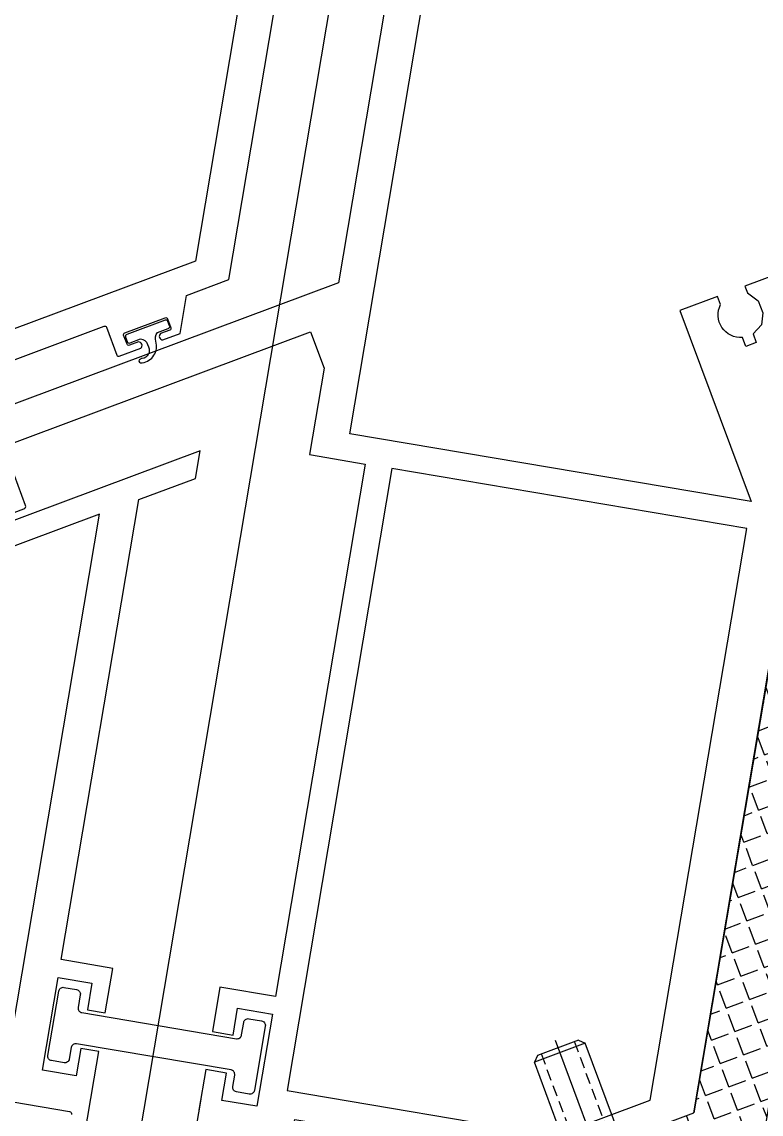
# Model space of a CAD drawing. Extents: x 12199666 to 24617114, y 1197707 to 2548648.
# Drawn here: x 12313581.7 to 12313663.4, y 1247302.8 to 1247423.5 of the extents above; entities that cross this region are included whole.
import ezdxf

# ---------------------------------------------------------------- set-up
doc = ezdxf.new("R2010")
doc.units = 0
doc.header["$LTSCALE"] = 10
doc.header["$MEASUREMENT"] = 0
for name, pattern in [('TX-PLAN-T1-F11$0$ACAD_ISO04W100', [30, 24, -3, 0, -3]), ('TX-PLAN-T1-F11$0$CENTER', [2, 1.25, -0.25, 0.25, -0.25]), ('TX-PLAN-T1-F11$0$CENTER2', [1.125, 0.75, -0.125, 0.125, -0.125]), ('TX-PLAN-T1-F11$0$HIDDEN', [0.375, 0.25, -0.125])]:
    doc.linetypes.add(name, pattern=pattern)
doc.layers.add('TX-PLAN-T1-F11$0$_EDO-ALUMINIUM-SECTION', color=90, linetype='Continuous', lineweight=30)
for name, color, linetype in [('TX-PLAN-T1-F11$0$F-Alum', 4, 'Continuous'), ('TX-PLAN-T1-F11$0$F-center', 6, 'TX-PLAN-T1-F11$0$ACAD_ISO04W100'), ('TX-PLAN-T1-F11$0$F-Gaskets', 8, 'Continuous'), ('TX-PLAN-T1-F11$0$F_MISC', 8, 'Continuous'), ('TX-PLAN-T1-F11$0$Hatch', 8, 'Continuous'), ('TX-PLAN-T1-F11$0$中心线', 1, 'TX-PLAN-T1-F11$0$CENTER2'), ('TX-PLAN-T1-F11$0$虚线', 8, 'TX-PLAN-T1-F11$0$HIDDEN'), ('TX-PLAN-T1-F11$0$螺栓钉类', 241, 'Continuous')]:
    doc.layers.add(name, color=color, linetype=linetype)

# ---------------------------------------------------------------- blocks, each defined once
blk = doc.blocks.new('TX-PLAN-T1-F11$0$TY001')
at = {"layer": 'TX-PLAN-T1-F11$0$F-Alum'}
for points in [[(1494, 44.88), (1494, 44.88), (1494, 44.88), (1494, 44.88), (1494, 44.88), (1494, 44.88), (1494, 47.94), (1492, 47.94), (1492, 44.88), (1488.21, 44.88), (1488.21, 55.26), (1492, 55.26), (1492, 52.26), (1494, 52.26), (1494, 57.26), (1488.21, 57.26), (1488.21, 57.26), (1488.21, 108.81), (1488.21, 108.81), (1494, 112.15), (1494, 115.24), (1465.93, 99.03)], [(1494, 38.28), (1494, 44.88)], [(1446.67, 243.11), (1490, 268.14), (1490, 135.82), (1445, 109.82)]]:
    blk.add_lwpolyline(points, dxfattribs=at)
for points in [[(1464.67, 117.49), (1481.25, 127.07, -0.414214), (1481.52, 127), (1483.17, 124.15, 0.414214), (1483.44, 124.08), (1485.65, 125.35, 0.371001), (1485.68, 125.79, 0.371001), (1485.28, 125.99), (1484.35, 125.45, -0.414214), (1484.08, 125.53), (1483.54, 126.46, -0.414214), (1483.61, 126.73), (1487.74, 129.11, -0.414214), (1488.01, 129.04), (1488.55, 128.11, -0.414214), (1488.48, 127.84), (1487.54, 127.3, 0.324751), (1487.5, 126.85, 0.324751), (1487.91, 126.66), (1489.67, 127.67), (1489.67, 131.94), (1494, 134.44), (1494, 273.92), (1445, 245.61)], [(1485.34, 38.56), (1484.81, 40.54, -0.065543), (1484.8, 40.62), (1484.8, 40.78, -0.000521), (1484.8, 40.78, -0.687733), (1485.32, 40.98, 0.213422), (1485.55, 40.88), (1491.9, 40.88, -0.414214), (1492.2, 40.58)]]:
    blk.add_lwpolyline(points, format="xyb", dxfattribs=at)
blk.add_lwpolyline([(1484.21, 106.49), (1445, 83.84), (1445, 83.84), (1445, 83.84), (1445, 72.08, -0.001343), (1450.62, 62.4, -0.538529), (1450.03, 60.87, -0.191455), (1449.76, 60.88, 0.575367), (1446.6, 57.94, -0.750917), (1446.45, 57.57, 0.982837), (1446.47, 57.04, 0.061395), (1446.74, 56.58), (1447.17, 56.83, 0.579597), (1451.41, 57.72, -0.066352), (1451.52, 58.08, -0.586675), (1453.22, 57.9, -0.000001), (1455.55, 53.88), (1445, 47.78), (1445, 32.57), (1449.18, 34.98), (1450.93, 31.95), (1473.31, 44.88), (1484.21, 44.88)], format="xyb", close=True, dxfattribs=at)
at = {"layer": 'TX-PLAN-T1-F11$0$F-center'}
blk.add_line((1500, -30.81), (1500, 345.67), dxfattribs=at)
at = {"layer": 'TX-PLAN-T1-F11$0$F-Gaskets'}
blk.add_lwpolyline([(1488.37, 128.32), (1488.12, 128.75, 0.414214), (1487.78, 128.84), (1483.88, 126.59, 0.414214), (1483.79, 126.25), (1484.04, 125.82, 0.414214), (1484.38, 125.73), (1485.46, 126.35, -0.302264), (1486.31, 125.88), (1486.46, 125.62, -0.517396), (1486, 124.25, 0.275933), (1485.8, 124.16, 0.788636), (1485.89, 123.74, 0.457338), (1487.25, 126.17), (1487.18, 126.38, -0.302264), (1487.2, 127.35), (1488.28, 127.98, 0.414214)], format="xyb", close=True, dxfattribs=at)
blk = doc.blocks.new('*U194')
at = {"layer": 'TX-PLAN-T1-F11$0$中心线', "color": 1, "linetype": 'TX-PLAN-T1-F11$0$CENTER', "ltscale": 2.357948}
blk.add_line((0, 20.9), (0, -4.96), dxfattribs=at)
at = {"layer": 'TX-PLAN-T1-F11$0$虚线', "linetype": 'TX-PLAN-T1-F11$0$HIDDEN', "ltscale": 0.5}
for p, q in [((-1.95, 0), (-1.95, 20)), ((1.95, 0), (1.95, 20))]:
    blk.add_line(p, q, dxfattribs=at)
at = {"layer": 'TX-PLAN-T1-F11$0$螺栓钉类', "color": 241, "linetype": 'Continuous'}
for p, q in [((-2.41, 20), (-3, 19.41)), ((3, 19.41), (-3, 19.41)), ((-3, 0), (-3, 19.41)), ((2.41, 20), (-2.41, 20)), ((2.41, 20), (3, 19.41)), ((3, 0), (3, 19.41)), ((-0.91, -1), (0.53, 0)), ((0.24, -1), (1.69, 0))]:
    blk.add_line(p, q, dxfattribs=at)
blk.add_lwpolyline([(4.35, 0), (4.35, -1), (-4.35, -1), (-4.35, 0)], close=True, dxfattribs=at)
blk.add_lwpolyline([(-4.75, -1), (4.75, -1), (4.75, -2.32, -0.207256), (0.66, -4.66), (0.66, -3.38), (-0.66, -3.38), (-0.66, -4.66, -0.207256), (-4.75, -2.32)], format="xyb", close=True, dxfattribs=at)
blk = doc.blocks.new('*U193')
at = {"layer": 'TX-PLAN-T1-F11$0$Hatch'}
h = blk.add_hatch(dxfattribs=at)
h.set_pattern_fill('ANGLE', color=256, scale=10, angle=30.016)
h.set_pattern_definition([(30.016, (7246.2216, 83575.3152), (-1.37566501, 2.381185795), [2, -0.75]), (120.016, (7246.2216, 83575.3152), (-2.381185795, -1.37566501), [2, -0.75])])
h.paths.add_polyline_path([(60, 120.98), (68, 120.98), (68, 47.58), (48.19, 36.14), (16.62, 36.14), (16.62, 44.14), (46.05, 44.14), (60, 52.2)])
at = {"layer": 'TX-PLAN-T1-F11$0$F-Alum', "flags": 128}
for points in [[(6, 44.62), (6, 44.62), (6, 38.28, 0.414214)], [(6, 289.81), (6, 136.09), (-32.85, 113.65, 0.414214)], [(-26.39, 104.38), (-24.13, 105.69, 0.414214), (-24.02, 106.1), (-25.78, 109.15, 0.547902)]]:
    blk.add_lwpolyline(points, format="xyb", dxfattribs=at)
for points in [[(46.05, 44.14), (60, 52.2), (60, 255.97), (60, 255.97), (25.8, 315.17)], [(-28.43, 111.58), (3.86, 130.24), (6, 126.53), (6, 116.85), (12.24, 116.85), (12.24, 57.2), (6.02, 57.2), (6.02, 52.2), (8.33, 52.2), (8.33, 55.2), (12.24, 55.2), (12.24, 44.88), (8.32, 44.88), (8.32, 47.94), (6, 47.94), (6, 43.38)]]:
    blk.add_lwpolyline(points, dxfattribs=at)
at = {"layer": 'TX-PLAN-T1-F11$0$F-Alum'}
blk.add_lwpolyline([(55, 217.76), (55, 145.9), (50.36, 143.22), (50.77, 142.52), (52.07, 141.87), (52.78, 140.65), (52.86, 139.29), (52.12, 138.16), (52.62, 137.28), (51.57, 136.67), (51.04, 137.59, -0.588182), (48.04, 140.76), (47.56, 141.6), (43.7, 139.37), (54.98, 119.85), (10, 119.85), (10, 300.48)], format="xyb", dxfattribs=at)
blk.add_lwpolyline([(55, 116.85), (15.24, 116.85), (15.24, 47.14), (45.24, 47.14), (55, 52.78)], close=True, dxfattribs=at)
at = {"layer": 'TX-PLAN-T1-F11$0$F-Alum', "color": 6, "flags": 128}
blk.add_lwpolyline([(8.75, 48.37), (-8.57, 48.37, 0.414214), (-9.08, 47.87), (-9.08, 46.58, -0.414214), (-9.58, 46.08), (-10.98, 46.08, -0.414214), (-11.47, 46.58), (-11.47, 53.79, -0.414214), (-10.97, 54.29), (-9.56, 54.29, -0.414214), (-9.06, 53.79), (-9.06, 52.37, 0.414214), (-8.56, 51.87), (8.76, 51.87, 0.414214), (9.26, 52.37), (9.26, 53.78, -0.414214), (9.76, 54.28), (11.18, 54.28, -0.414214), (11.68, 53.78), (11.68, 46.57, -0.414214), (11.18, 46.07), (9.75, 46.08, -0.414214), (9.25, 46.58), (9.25, 47.87, 0.414214)], format="xyb", close=True, dxfattribs=at)
at = {"layer": 'TX-PLAN-T1-F11$0$F-center'}
blk.add_line((0, -30.81), (0, 345.67), dxfattribs=at)
at = {"layer": 'TX-PLAN-T1-F11$0$Hatch'}
blk.add_line((60, 120.98), (60, 52.2), dxfattribs=at)
blk.add_lwpolyline([(60, 120.98), (68, 120.98), (68, 47.58), (48.19, 36.14), (16.62, 36.14), (16.62, 44.14), (46.05, 44.14), (60, 52.2), (60, 120.98)], dxfattribs=at)
at = {"layer": 'TX-PLAN-T1-F11$0$F_MISC', "rotation": 30.01599997489868}
blk.add_blockref('*U194', (53.98, 39.48), dxfattribs=at)
blk = doc.blocks.new('TX-PLAN-T1-F11$0$A$C21521A5F')
at = {"rotation": 90}
for name, p in [('*U193', (388.72, 16760.22, 0)), ('TX-PLAN-T1-F11$0$TY001', (388.72, 15260.22, 0))]:
    blk.add_blockref(name, p, dxfattribs=at)
blk = doc.blocks.new('TX-PLAN-T1-F11$0$标准层幕墙0118')
at = {"color": 3, "rotation": 270}
blk.add_blockref('TX-PLAN-T1-F11$0$A$C21521A5F', (4239.78, -661.28, 0), dxfattribs=at)
blk = doc.blocks.new('TX-PLAN-T1-F11')
at = {"layer": 'TX-PLAN-T1-F11$0$_EDO-ALUMINIUM-SECTION', "rotation": 350.4236156863823}
blk.add_blockref('TX-PLAN-T1-F11$0$标准层幕墙0118', (12293055.45, 1251790.44), dxfattribs=at)

msp = doc.modelspace()

# ---------------------------------------------------------------- block references
msp.add_blockref('TX-PLAN-T1-F11', (0, 0))

doc.saveas('drawing.dxf')
